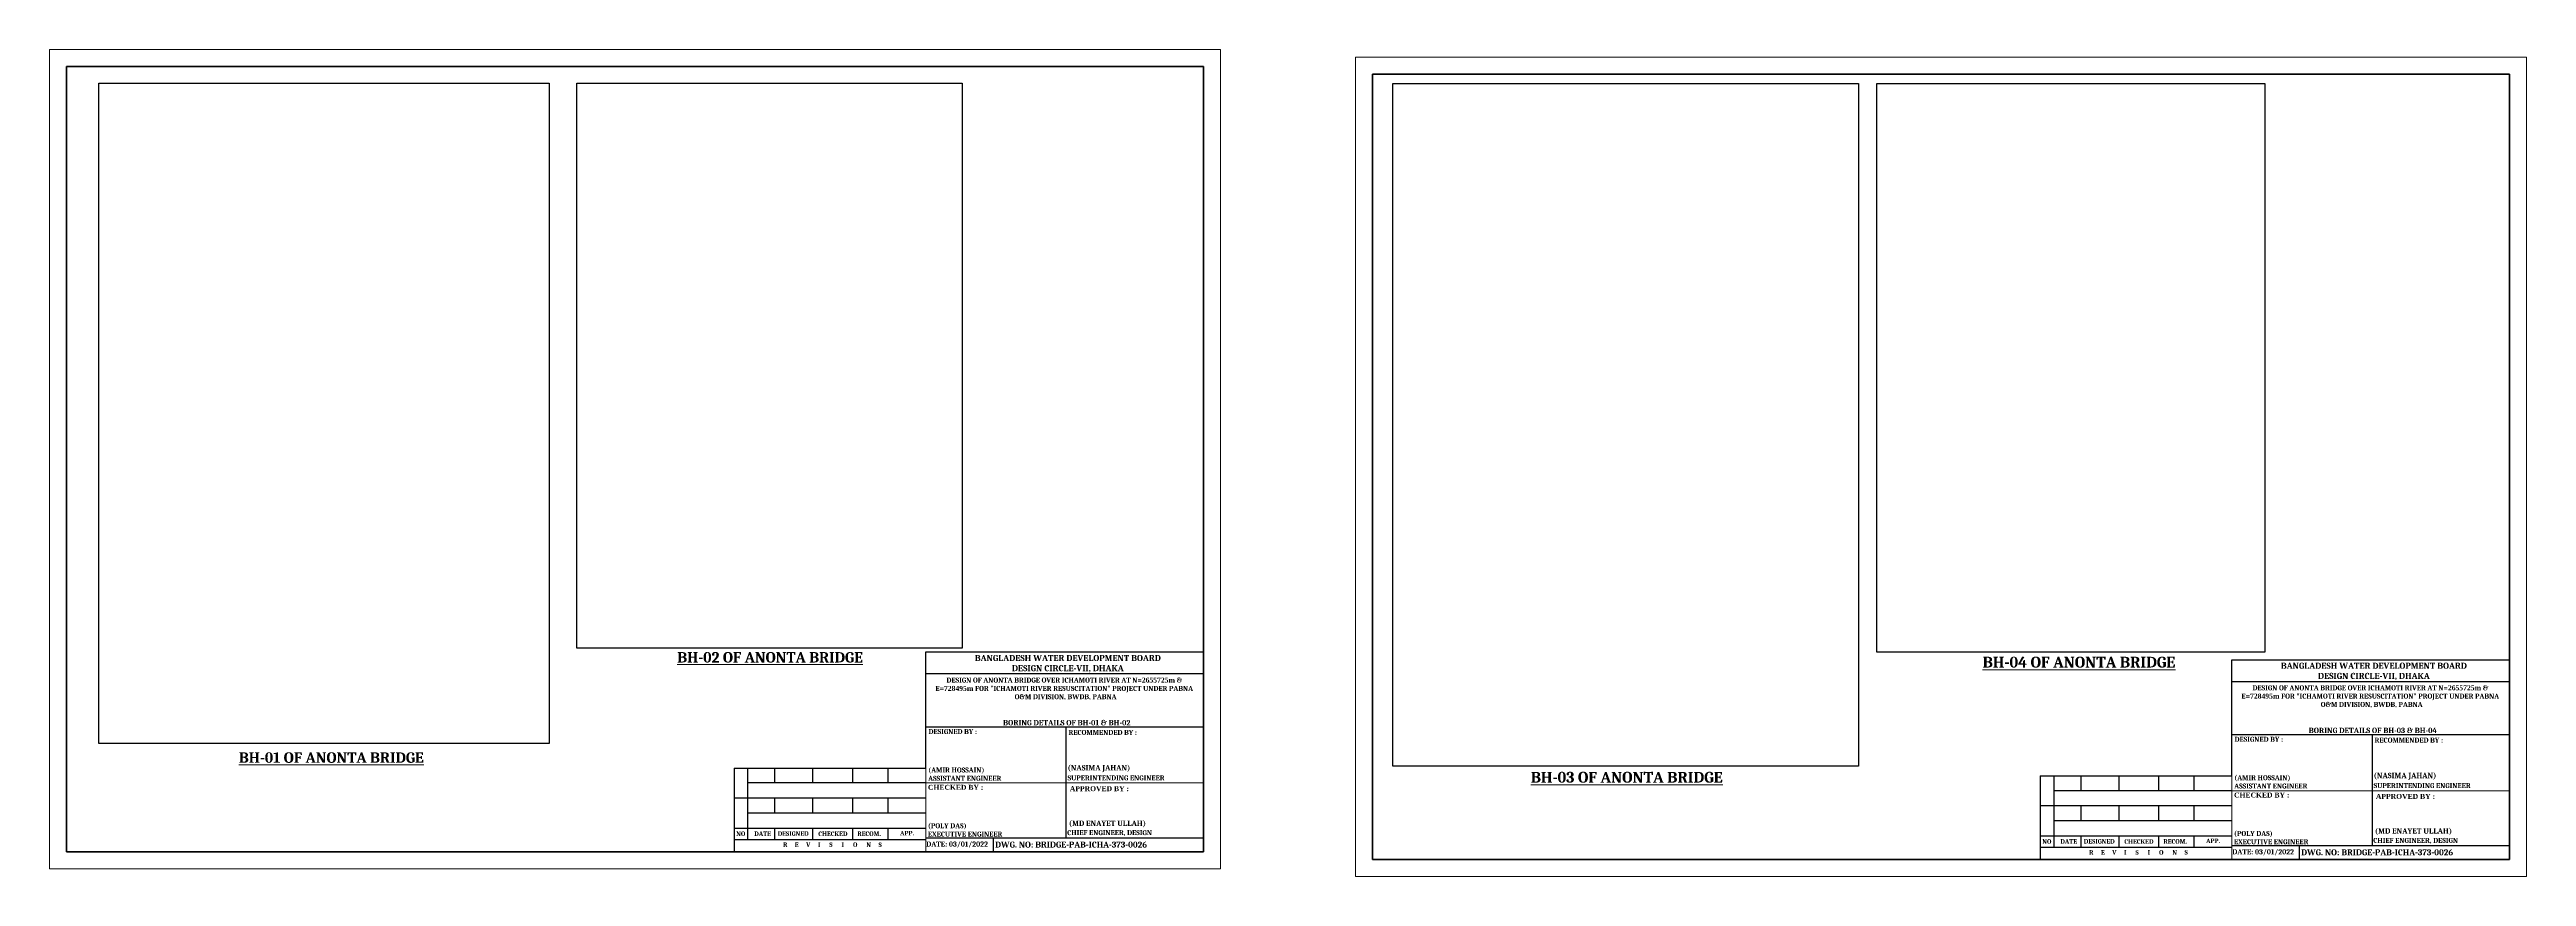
# Paper-space layout 'ANONTA' of a CAD drawing. Header units: millimetres. Extents: x 472 to 1345, y -762 to -471.
# The model-space entities are those that its viewports show. They can reach past a viewport. Long polylines and large blocks are cut down to what shows.
import ezdxf

# ---------------------------------------------------------------- set-up
doc = ezdxf.new("R2010")
doc.units = ezdxf.units.MM
doc.header["$LTSCALE"] = 25
doc.header["$MEASUREMENT"] = 0
doc.layers.get('0').update_dxf_attribs({"lineweight": 13})
doc.layers.get('Defpoints').update_dxf_attribs({"color": 230, "lineweight": 9})
for name, color, linetype, lineweight in [('GR LEVEL', 10, 'Continuous', 20), ('line', 191, 'Continuous', 18), ('Outline', 191, 'Continuous', 40), ('SECTION', 7, 'Continuous', 30)]:
    doc.layers.add(name, color=color, linetype=linetype, lineweight=lineweight)
doc.layers.add('SLOPEEARTH', color=3, linetype='Continuous')
doc.styles.get("Standard").update_dxf_attribs({"font": 'swissl.ttf'})
doc.styles.add('tynrb', font='timesbd.ttf')
picture_1 = doc.add_image_def('image3.jpg', size_in_pixel=(981, 1439))
picture_2 = doc.add_image_def('image4.jpg', size_in_pixel=(981, 1439))
picture_3 = doc.add_image_def('image5.jpg', size_in_pixel=(981, 1439))
picture_4 = doc.add_image_def('image6.jpg', size_in_pixel=(981, 1439))

# ---------------------------------------------------------------- blocks, each defined once
blk = doc.blocks.new('BOX 2')
at = {"layer": 'GR LEVEL', "color": 7, "lineweight": 20}
blk.add_line((830.06, -729.52), (878.46, -729.52), dxfattribs=at)
at = {"layer": 'line', "linetype": 'Continuous'}
for p, q in [((780.69, -724.26), (780.69, -753.75)), ((780.69, -729.52), (830.06, -729.52))]:
    blk.add_line(p, q, dxfattribs=at)
at = {"layer": 'SECTION', "color": 18, "linetype": 'ByBlock', "true_color": 0x000000}
for p, q in [((780.69, -691.12), (780.69, -683.37)), ((780.69, -683.37), (878.46, -683.37)), ((878.46, -691.12), (780.69, -691.12)), ((780.69, -724.26), (780.69, -691.12)), ((878.46, -709.88), (780.69, -709.88)), ((830.06, -709.88), (830.06, -748.99)), ((713.1, -724.26), (713.1, -753.74)), ((713.1, -724.26), (780.69, -724.26)), ((717.89, -724.26), (717.89, -749.55)), ((727.42, -724.26), (727.42, -729.52)), ((740.79, -724.26), (740.79, -729.52)), ((754.8, -724.26), (754.8, -729.52)), ((767.27, -724.26), (767.27, -729.52)), ((780.69, -729.52), (717.89, -729.52)), ((780.69, -734.87), (713.1, -734.87)), ((780.69, -740.2), (717.89, -740.2)), ((727.42, -734.87), (727.42, -740.2)), ((740.79, -734.87), (740.79, -740.18)), ((754.8, -734.87), (754.8, -740.18)), ((767.27, -734.87), (767.27, -740.18)), ((780.69, -745.51), (713.1, -745.51)), ((780.69, -749.55), (713.1, -749.55)), ((727.42, -745.51), (727.42, -749.55)), ((740.79, -745.51), (740.79, -749.55)), ((754.8, -745.51), (754.8, -749.55)), ((767.27, -745.51), (767.27, -749.55)), ((878.46, -748.99), (780.69, -748.99)), ((804.52, -753.75), (804.52, -748.99))]:
    blk.add_line(p, q, dxfattribs=at)
for s, insert, char_height, width, attachment_point in [('{\\fCambria|b1|i0|c0|p18;BANGLADESH WATER DEVELOPMENT BOARD\\PDESIGN CIRCLE-VII, DHAKA}', (830.7, -684.42), 2.149, 104.7539, 2), ('\\A1;\\pi5.41893;{\\fCambria|b1|i0|c0|p18;\\C256;DESIGN OF ANONTA BRIDGE OVER ICHAMOTI RIVER AT \\A0;N=\\A1;\\fTimes New Roman Baltic|b1|i0|c0|p18;2655725\\A0;\\fCambria|b1|i0|c0|p18;m & \\P\\pi1.52782;E=\\A1;\\fTimes New Roman Baltic|b1|i0|c0|p18;728495\\A0;\\fCambria|b1|i0|c0|p18;m\\A1; FOR "ICHAMOTI RIVER RESUSCITATION" PROJECT UNDER PABNA \\P\\pi29.44712;O&M DIVISION, BWDB, PABNA}', (782.52, -692.4), 1.755, 95.1404, 1), ('{\\fCambria|b1|i0|c0|p18;DESIGNED BY :}', (781.62, -710.52), 1.755, 23.8285, 1), ('{\\fCambria|b1|i0|c0|p18; RECOMMENDED BY :}', (830.37, -710.83), 1.755, 42.866, 1), ('{\\fCambria|b1|i0|c0|p18;(AMIR HOSSAIN)\\PASSISTANT ENGINEER   \\fTimes New Roman Baltic|b1|i0|c0|p18;                }', (781.5, -724.07), 1.755, 63.9807, 1), ('{\\fCambria|b1|i0|c0|p18;               \\H1.083x;(NASIMA JAHAN)}', (821.94, -723.22), 1.755, 48.3053, 1), ('{\\fTimes New Roman Baltic|b1|i0|c0|p18;CHECKED BY :}', (781.44, -730.18), 1.755, 42.866, 1), ('{\\fCambria|b1|i0|c0|p18;               SUPERINTENDING ENGINEER}', (821.94, -726.85), 1.755, 62.7345, 1), ('{\\fTimes New Roman Baltic|b1|i0|c0|p18;               APPROVED BY :}', (821.36, -730.66), 1.755, 29.8954, 1), ('{\\fCambria|b1|i0|c0|p18;NO}', (715.48, -746.59), 1.5993, 1.0114, 2), ('{\\fCambria|b1|i0|c0|p18;DATE}', (723.18, -746.59), 1.5993, 8.407, 2), ('{\\fCambria|b1|i0|c0|p18;DESIGNED}', (733.94, -746.55), 1.5993, 13.5635, 2), ('{\\fCambria|b1|i0|c0|p18;R     E     V     I      S      I      O      N     S}', (747.76, -750.47), 1.5993, 47.4545, 2), ('{\\fCambria|b1|i0|c0|p18;CHECKED}', (747.92, -746.62), 1.5993, 5.6138, 2), ('{\\fCambria|b1|i0|c0|p18;RECOM.}', (760.7, -746.59), 1.5993, 12.3083, 2), ('{\\fCambria|b1|i0|c0|p18;APP.}', (774.06, -746.4), 1.5993, 13.1451, 2), ('{\\fCambria|b1|i0|c0|p18;DATE: 03/01/2022}', (780.81, -750.15), 1.8, 96.1689, 1), ('{\\fCambria|b1|i0|c0|p18;(POLY DAS)\\PEXECUTIVE ENGINEER}', (781.4, -743.72), 1.755, 41.1043, 1), ('{\\fCambria|b1|i0|c0|p18;DWG. NO: BRIDGE-PAB-ICHA-373-0026}', (805.07, -750.18), 2.106, 104.9115, 1), ('{\\fCambria|b1|i0|c0|p18;               CHIEF ENGINEER, DESIGN}', (821.79, -746.15), 1.755, 47.4684, 1), ('{\\fCambria|b1|i0|c0|p18;\\H1.083x;(MD ENAYET ULLAH)}', (831.05, -742.76), 1.755, 48.3053, 1)]:
    blk.add_mtext(s, dxfattribs=dict(at, insert=insert, char_height=char_height, width=width, attachment_point=attachment_point))

msp = doc.modelspace()

# ---------------------------------------------------------------- texts
at = {"color": 0, "char_height": 900, "width": 21776.51277, "attachment_point": 2, "style": 'tynrb'}
for s, insert in [('{\\fCambria|b1|i0|c0|p18;\\LBH-04 OF ANONTA BRIDGE}', (1591757.173, -2658028.818)), ('{\\fCambria|b1|i0|c0|p18;\\LBH-02 OF ANONTA BRIDGE}', (1480887.365, -2659300.651)), ('{\\fCambria|b1|i0|c0|p18;\\LBH-01 OF ANONTA BRIDGE}', (1442937.967, -2667972.298)), ('{\\fCambria|b1|i0|c0|p18;\\LBH-03 OF ANONTA BRIDGE}', (1553924.98, -2667656.188))]:
    msp.add_mtext(s, dxfattribs=dict(at, insert=insert))

# ---------------------------------------------------------------- pictures from other files: only their frames are drawn
at = {"layer": 'SLOPEEARTH', "lineweight": -2, "ltscale": 100}
image = msp.add_image(picture_1, insert=(1422836.609, -2667192.129), size_in_units=(38933.438, 57110.312), dxfattribs=at)
image.dxf.flags = 7
image = msp.add_image(picture_2, insert=(1464181.457, -2658958.796), size_in_units=(33320.582, 48876.98), dxfattribs=at)
image.dxf.flags = 7
image = msp.add_image(picture_3, insert=(1534375.068, -2667192.129), size_in_units=(38933.438, 57110.312), dxfattribs=at)
image.dxf.flags = 7
image = msp.add_image(picture_4, insert=(1574858.006, -2657650.982), size_in_units=(32429.014, 47569.166), dxfattribs=at)
image.dxf.flags = 7

psp = doc.layouts.new('ANONTA')

# ---------------------------------------------------------------- linework, layer by layer
at = {"color": 1}
for points in [[(477.96, -477.11), (878.46, -477.11), (878.46, -683.37), (780.69, -683.37), (780.69, -724.26), (713.1, -724.26), (713.1, -753.74), (477.96, -753.75), (477.96, -477.11)], [(938.09, -479.83), (1338.59, -479.83), (1338.59, -686.09), (1240.82, -686.09), (1240.82, -726.98), (1173.23, -726.98), (1173.23, -756.47), (938.09, -756.47), (938.09, -479.83)]]:
    psp.add_lwpolyline(points, close=True, dxfattribs=at)
at = {"layer": 'Defpoints', "lineweight": 13}
for points in [[(884.46, -471.11), (471.96, -471.11), (471.96, -759.75), (884.46, -759.75)], [(1344.59, -473.83), (932.09, -473.83), (932.09, -762.47), (1344.59, -762.47)]]:
    psp.add_lwpolyline(points, close=True, dxfattribs=at)
at = {"layer": 'Outline'}
for points in [[(477.96, -753.75), (878.46, -753.75), (878.46, -477.11), (477.96, -477.11)], [(938.09, -756.47), (1338.59, -756.47), (1338.59, -479.83), (938.09, -479.83)]]:
    psp.add_lwpolyline(points, close=True, dxfattribs=at)

# ---------------------------------------------------------------- block references
at = {"layer": 'SLOPEEARTH', "lineweight": -2}
for p in [(0, 0), (460.13, -2.72)]:
    psp.add_blockref('BOX 2', p, dxfattribs=at)

# ---------------------------------------------------------------- texts
at = {"color": 0, "char_height": 1.9, "width": 95.4071, "attachment_point": 2}
for s, insert in [('\\A1;{\\fCambria|b1|i0|c0|p18;\\C256;BORING DETAILS OF BH-01 & BH-02}', (830.31, -707.33)), ('\\A1;{\\fCambria|b1|i0|c0|p18;\\C256;BORING DETAILS OF BH-03 & BH-04}', (1290.44, -710.05))]:
    psp.add_mtext(s, dxfattribs=dict(at, insert=insert))

# ---------------------------------------------------------------- viewports
at = {"layer": '0', "color": 1, "view_target_point": (387.853, -4169.255)}
vp = psp.add_viewport(center=(678.21, -615.43), size=(400.5, 276.637), view_center_point=(1468815.501, -2638441.408), view_height=67913.14358, dxfattribs=at)
vp.dxf.flags = 0x10000  # cut along an outline
vp.dxf.clipping_boundary_handle = psp.add_lwpolyline([(477.96, -477.11), (878.46, -477.11), (878.46, -683.37), (780.69, -683.37), (780.69, -724.26), (713.1, -724.26), (713.1, -753.74), (477.96, -753.75), (477.96, -477.11)], format="xyb", close=True, dxfattribs={"invisible": 1}).dxf.handle
vp = psp.add_viewport(center=(1138.34, -618.15), size=(400.5, 276.637), view_center_point=(1579829.476, -2637973.251), view_height=65680.01529, status=3, dxfattribs=at)
vp.dxf.flags = 0x10000  # cut along an outline
vp.dxf.clipping_boundary_handle = psp.add_lwpolyline([(938.09, -479.83), (1338.59, -479.83), (1338.59, -686.09), (1240.82, -686.09), (1240.82, -726.98), (1173.23, -726.98), (1173.23, -756.47), (938.09, -756.47), (938.09, -479.83)], format="xyb", close=True, dxfattribs={"invisible": 1}).dxf.handle

doc.saveas('drawing.dxf')
